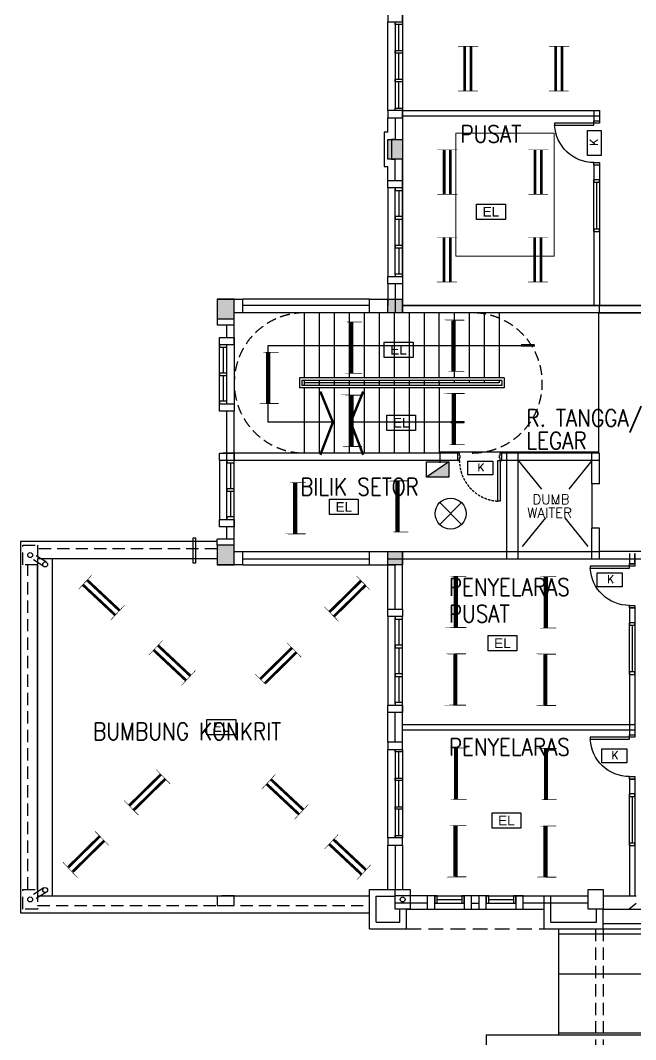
# Model space of a CAD drawing. Header units: inches. Extents: x -85907952 to 802144, y 988801 to 3125513.
# Drawn here: x 268349 to 280862, y 1028964 to 1049683 of the extents above; entities that cross this region are included whole.
import ezdxf
from ezdxf.enums import TextEntityAlignment as Align

# ---------------------------------------------------------------- set-up
doc = ezdxf.new("R2010")
doc.units = ezdxf.units.IN
doc.header["$MEASUREMENT"] = 0
for name, pattern in [('CENTER2', [1.125, 0.75, -0.125, 0.125, -0.125]), ('DASHDOT', [1, 0.5, -0.25, 0, -0.25]), ('DASHED', [0.75, 0.5, -0.25]), ('HIDDEN', [0.375, 0.25, -0.125])]:
    doc.linetypes.add(name, pattern=pattern)
for name, color, linetype, lineweight in [('1', 8, 'Continuous', 9), ('BOMBA', 22, 'Continuous', 25), ('COLUMN', 8, 'Continuous', 30), ('t3', 8, 'Continuous', 25)]:
    doc.layers.add(name, color=color, linetype=linetype, lineweight=lineweight)
for name, color, linetype in [('A-TXTBOMBA', 7, 'Continuous'), ('DOOR', 2, 'Continuous'), ('DOWNPIPE', 8, 'Continuous'), ('ELECT', 6, 'Continuous'), ('FITTING', 8, 'Continuous'), ('GRID', 8, 'CENTER2'), ('LAMPU', 7, 'Continuous'), ('LW', 2, 'Continuous'), ('MIRROR', 8, 'Continuous'), ('partition', 8, 'Continuous'), ('ROOF', 2, 'Continuous'), ('stair', 8, 'Continuous'), ('ventilation', 4, 'Continuous'), ('WALL', 1, 'Continuous'), ('WIN', 9, 'Continuous')]:
    doc.layers.add(name, color=color, linetype=linetype)
doc.styles.add('LAILA', font='romans.shx', dxfattribs={"width": 0.85})
doc.styles.add('SANSSERIF', font='SAS_____.pfb', dxfattribs={"width": 0.7, "height": 700})
doc.styles.add('SIMPLEX', font='simplex.shx', dxfattribs={"width": 0.8})
doc.styles.add('VERDANA1000', font='romand.shx', dxfattribs={"height": 1000})

# ---------------------------------------------------------------- blocks, each defined once
blk = doc.blocks.new('AW30')
at = {"layer": 'WALL'}
for points in [[(-2473393, -914141), (-2473243, -914141), (-2473243, -913866), (-2473393, -913866)], [(-2472643, -914141), (-2472493, -914141), (-2472493, -913866), (-2472643, -913866)]]:
    blk.add_lwpolyline(points, close=True, dxfattribs=at)
at = {"layer": 'WIN', "color": 1}
for p, q in [((-2473243, -913866), (-2472643, -913866)), ((-2473218, -914016), (-2472643, -914016)), ((-2473193, -913941), (-2472693, -913941))]:
    blk.add_line(p, q, dxfattribs=at)
at = {"layer": 'WIN', "color": 2}
blk.add_line((-2473243, -914141), (-2472643, -914141), dxfattribs=at)
at = {"layer": 'WIN', "color": 1}
for points in [[(-2473243, -914016), (-2473193, -914016), (-2473193, -913866), (-2473243, -913866)], [(-2472693, -914016), (-2472643, -914016), (-2472643, -913866), (-2472693, -913866)]]:
    blk.add_lwpolyline(points, close=True, dxfattribs=at)
blk = doc.blocks.new('WW')
at = {"layer": 'WALL'}
for points in [[(-2476669, -906963), (-2476669, -907113), (-2476969, -907113), (-2476969, -906963)], [(-2476669, -908313), (-2476669, -908463), (-2476969, -908463), (-2476969, -908313)]]:
    blk.add_lwpolyline(points, close=True, dxfattribs=at)
at = {"layer": 'WIN', "color": 2}
blk.add_line((-2476969, -907113), (-2476969, -908313), dxfattribs=at)
at = {"layer": 'WIN'}
for p, q in [((-2476819, -908313), (-2476819, -907113)), ((-2476744, -907163), (-2476744, -907688)), ((-2476669, -908313), (-2476669, -907113)), ((-2476744, -907738), (-2476744, -908263))]:
    blk.add_line(p, q, dxfattribs=at)
for points in [[(-2476819, -907113), (-2476819, -907163), (-2476669, -907163), (-2476669, -907113)], [(-2476819, -907688), (-2476819, -907738), (-2476669, -907738), (-2476669, -907688)], [(-2476819, -908263), (-2476819, -908313), (-2476669, -908313), (-2476669, -908263)]]:
    blk.add_lwpolyline(points, close=True, dxfattribs=at)
blk = doc.blocks.new('GF')
at = {"layer": 'WALL'}
for points in [[(-2478464, -901233), (-2478464, -901383), (-2478764, -901383), (-2478764, -901233)], [(-2478464, -902583), (-2478464, -902733), (-2478764, -902733), (-2478764, -902583)]]:
    blk.add_lwpolyline(points, close=True, dxfattribs=at)
at = {"layer": 'WIN'}
for p, q in [((-2478764, -902583), (-2478764, -901383)), ((-2478689, -901433), (-2478689, -901958)), ((-2478614, -902583), (-2478614, -901383)), ((-2478689, -902008), (-2478689, -902533))]:
    blk.add_line(p, q, dxfattribs=at)
at = {"layer": 'WIN', "color": 2}
blk.add_line((-2478464, -901383), (-2478464, -902583), dxfattribs=at)
at = {"layer": 'WIN'}
for points in [[(-2478764, -901383), (-2478764, -901433), (-2478614, -901433), (-2478614, -901383)], [(-2478764, -901958), (-2478764, -902008), (-2478614, -902008), (-2478614, -901958)], [(-2478764, -902533), (-2478764, -902583), (-2478614, -902583), (-2478614, -902533)]]:
    blk.add_lwpolyline(points, close=True, dxfattribs=at)
blk = doc.blocks.new('dr16')
at = {"layer": 'DOOR', "color": 1}
blk.add_line((-2409712, -909071), (-2409602, -909071), dxfattribs=at)
for points in [[(-2409712, -909071), (-2409602, -909071), (-2409602, -909021), (-2409712, -909021)], [(-2410511, -909831), (-2409712, -909831), (-2409712, -909871), (-2410511, -909871)], [(-2409712, -909921), (-2409602, -909921), (-2409602, -909871), (-2409712, -909871)]]:
    blk.add_lwpolyline(points, close=True, dxfattribs=at)
at = {"layer": 'DOOR', "color": 9}
blk.add_arc((-2409712, -909871), 800, 90, 177.134, dxfattribs=at)
blk = doc.blocks.new('Dp900')
at = {"layer": 'DOOR', "color": 4}
for p, q in [((35, 150), (0, 150)), ((0, 0), (35, 0)), ((35, 150), (35, 100)), ((50, 100), (35, 100)), ((50, 50), (35, 50)), ((35, 50), (35, 0)), ((50, 100), (50, 50)), ((850, 100), (850, 50)), ((865, 100), (850, 100)), ((865, 50), (850, 50)), ((900, 150), (865, 150)), ((865, 150), (865, 100)), ((865, 50), (865, 0)), ((865, 0), (900, 0))]:
    blk.add_line(p, q, dxfattribs=at)
at = {"layer": 'DOOR', "color": 1}
for p, q in [((0, 150), (0, 0)), ((0, 150), (0, 0)), ((900, 150), (900, 0)), ((900, 150), (900, 0))]:
    blk.add_line(p, q, dxfattribs=at)
at = {"layer": 'DOOR'}
blk.add_lwpolyline([(35, 150), (35, 980), (85, 980), (85, 150)], close=True, dxfattribs=at)
at = {"layer": 'DOOR', "color": 9, "linetype": 'DASHED', "ltscale": 100}
blk.add_arc((35, 150), 830, 360, 86.5464, dxfattribs=at)
blk = doc.blocks.new('emergency light R')
at = {"layer": 'LAMPU', "color": 6, "linetype": 'Continuous'}
for p, q in [((0, 5), (0, 248)), ((0, 248), (459, 248)), ((459, 248), (459, 5)), ((459, 5), (0, 5))]:
    blk.add_line(p, q, dxfattribs=at)
at = {"layer": 'LAMPU', "color": 6, "linetype": 'Continuous', "style": 'SANSSERIF'}
blk.add_text('EL', height=153.8, dxfattribs=at).set_placement((97, 50))
blk = doc.blocks.new('CEILING FAN C W HOOK')
at = {"layer": 'ELECT', "color": 6}
for p, q in [((-530, -530), (-85, -85)), ((-530, -85), (-85, -530))]:
    blk.add_line(p, q, dxfattribs=at)
blk.add_circle((-308, -308), 315, dxfattribs=at)
blk = doc.blocks.new('DB')
at = {"layer": 'ELECT', "color": 2}
blk.add_line((253743, 25513), (253288, 25198), dxfattribs=at)
blk.add_lwpolyline([(253288, 25513), (253743, 25513), (253743, 25198), (253288, 25198)], close=True, dxfattribs=at)
blk.add_solid([(253743, 25513), (253743, 25198), (253288, 25198)], dxfattribs=at)

msp = doc.modelspace()

# ---------------------------------------------------------------- hatches: boundary and pattern name
at = {"layer": 'COLUMN'}
for points in [[(272699, 1043614), (272699, 1044014), (272349, 1044014), (272349, 1043614)], [(275824, 1044014), (276124, 1044014), (276124, 1043739), (275824, 1043739)], [(272699, 1038614), (272699, 1039014), (272349, 1039014), (272349, 1038614)], [(272699, 1038614), (272699, 1039014), (272349, 1039014), (272349, 1038614)], [(275824, 1038889), (276124, 1038889), (276124, 1038614), (275824, 1038614)]]:
    msp.add_hatch(color=256, dxfattribs=at).paths.add_polyline_path(points)

# ---------------------------------------------------------------- linework, layer by layer
at = {"layer": '1'}
msp.add_lwpolyline([(277206, 1044893), (277206, 1047393), (279206, 1047393), (279206, 1044893)], close=True, dxfattribs=at)
at = {"layer": 'BOMBA', "color": 8, "linetype": 'ByBlock', "ltscale": 10}
for p, q in [((279882, 1046935), (279882, 1047442)), ((279882, 1047442), (280163, 1047442)), ((279882, 1046935), (279882, 1047442)), ((279882, 1047442), (280163, 1047442)), ((280163, 1047442), (280163, 1046935)), ((280163, 1047442), (280163, 1046935)), ((280163, 1046935), (279882, 1046935)), ((280163, 1046935), (279882, 1046935)), ((277451, 1040726), (277957, 1040726)), ((277451, 1040446), (277451, 1040726)), ((277451, 1040726), (277957, 1040726)), ((277451, 1040446), (277451, 1040726)), ((277957, 1040726), (277957, 1040446)), ((277957, 1040726), (277957, 1040446)), ((277957, 1040446), (277451, 1040446)), ((277957, 1040446), (277451, 1040446)), ((280083, 1038452), (280590, 1038452)), ((280083, 1038171), (280083, 1038452)), ((280083, 1038452), (280590, 1038452)), ((280083, 1038171), (280083, 1038452)), ((280590, 1038171), (280083, 1038171)), ((280590, 1038171), (280083, 1038171)), ((280175, 1034875), (280682, 1034875)), ((280175, 1034594), (280175, 1034875)), ((280175, 1034875), (280682, 1034875)), ((280175, 1034594), (280175, 1034875)), ((280682, 1034594), (280175, 1034594)), ((280682, 1034594), (280175, 1034594))]:
    msp.add_line(p, q, dxfattribs=at)
at = {"layer": 'BOMBA', "color": 3, "linetype": 'ByBlock', "ltscale": 10}
for p, q in [((279882, 1046935), (279882, 1047442)), ((279882, 1047442), (280163, 1047442)), ((280163, 1047442), (280163, 1046935)), ((280163, 1046935), (279882, 1046935)), ((277451, 1040726), (277957, 1040726)), ((277451, 1040446), (277451, 1040726)), ((277957, 1040726), (277957, 1040446)), ((277957, 1040446), (277451, 1040446)), ((280083, 1038452), (280590, 1038452)), ((280083, 1038171), (280083, 1038452)), ((280590, 1038452), (280590, 1038171)), ((280590, 1038171), (280083, 1038171)), ((280175, 1034875), (280682, 1034875)), ((280175, 1034594), (280175, 1034875)), ((280682, 1034875), (280682, 1034594)), ((280682, 1034594), (280175, 1034594))]:
    msp.add_line(p, q, dxfattribs=at)
at = {"layer": 'COLUMN'}
for points in [[(275824, 1047264), (276124, 1047264), (276124, 1046864), (275824, 1046864)], [(272699, 1043614), (272699, 1044014), (272349, 1044014), (272349, 1043614)], [(275824, 1044014), (276124, 1044014), (276124, 1043739), (275824, 1043739)], [(272699, 1038614), (272699, 1039014), (272349, 1039014), (272349, 1038614)], [(272699, 1038614), (272699, 1039014), (272349, 1039014), (272349, 1038614)], [(275824, 1038889), (276124, 1038889), (276124, 1038614), (275824, 1038614)], [(275974, 1032014), (276274, 1032014), (276274, 1031614), (275974, 1031614)], [(279899, 1032014), (280199, 1032014), (280199, 1031614), (279899, 1031614)]]:
    msp.add_lwpolyline(points, close=True, dxfattribs=at)
msp.add_solid([(275824, 1047264), (276124, 1047264), (275824, 1046864), (276124, 1046864)], dxfattribs=at)
at = {"layer": 'DOWNPIPE', "linetype": 'HIDDEN', "ltscale": 1000}
for p, q in [((268881, 1038667), (268576, 1038857)), ((268828, 1038582), (268523, 1038772)), ((268828, 1032047), (268523, 1031857)), ((268881, 1031962), (268576, 1031772))]:
    msp.add_line(p, q, dxfattribs=at)
at = {"layer": 'DOWNPIPE'}
msp.add_lwpolyline([(271914, 1039165), (271914, 1038652), (271864, 1038652), (271864, 1039165)], close=True, dxfattribs=at)
for centre in [(268549, 1038814), (268854, 1038624), (268854, 1032005), (268549, 1031814), (276124, 1031814)]:
    msp.add_circle(centre, 50, dxfattribs=at)
at = {"layer": 'FITTING', "color": 3}
for points, const_width in [([(277249, 1049155), (277534, 1049155)], 10.9), ([(277249, 1049155), (277534, 1049155)], 10.9), ([(277387, 1048249), (277387, 1049149)], 54.6), ([(277387, 1048249), (277387, 1049149)], 54.6), ([(277388, 1049155), (277663, 1049155)], 10.9), ([(277388, 1049155), (277663, 1049155)], 10.9), ([(277516, 1048249), (277516, 1049149)], 54.6), ([(277516, 1048249), (277516, 1049149)], 54.6), ([(279098, 1049155), (279383, 1049155)], 10.9), ([(279098, 1049155), (279383, 1049155)], 10.9), ([(279098, 1049155), (279383, 1049155)], 10.9), ([(279098, 1049155), (279383, 1049155)], 10.9), ([(279236, 1048249), (279236, 1049149)], 54.6), ([(279236, 1048249), (279236, 1049149)], 54.6), ([(279236, 1048249), (279236, 1049149)], 54.6), ([(279236, 1048249), (279236, 1049149)], 54.6), ([(279237, 1049155), (279512, 1049155)], 10.9), ([(279237, 1049155), (279512, 1049155)], 10.9), ([(279237, 1049155), (279512, 1049155)], 10.9), ([(279237, 1049155), (279512, 1049155)], 10.9), ([(279365, 1048249), (279365, 1049149)], 54.6), ([(279365, 1048249), (279365, 1049149)], 54.6), ([(279365, 1048249), (279365, 1049149)], 54.6), ([(279365, 1048249), (279365, 1049149)], 54.6), ([(277249, 1048249), (277525, 1048249)], 10.9), ([(277249, 1048249), (277525, 1048249)], 10.9), ([(277378, 1048249), (277653, 1048249)], 10.9), ([(277378, 1048249), (277653, 1048249)], 10.9), ([(279098, 1048249), (279374, 1048249)], 10.9), ([(279098, 1048249), (279374, 1048249)], 10.9), ([(279098, 1048249), (279374, 1048249)], 10.9), ([(279098, 1048249), (279374, 1048249)], 10.9), ([(279227, 1048249), (279502, 1048249)], 10.9), ([(279227, 1048249), (279502, 1048249)], 10.9), ([(279227, 1048249), (279502, 1048249)], 10.9), ([(279227, 1048249), (279502, 1048249)], 10.9), ([(276830, 1047052), (277115, 1047052)], 10.9), ([(276968, 1046146), (276968, 1047046)], 54.6), ([(276969, 1047052), (277244, 1047052)], 10.9), ([(277096, 1046146), (277096, 1047046)], 54.6), ([(278679, 1047052), (278964, 1047052)], 10.9), ([(278817, 1046146), (278817, 1047046)], 54.6), ([(278818, 1047052), (279093, 1047052)], 10.9), ([(278945, 1046146), (278945, 1047046)], 54.6), ([(276830, 1046146), (277105, 1046146)], 10.9), ([(276959, 1046146), (277234, 1046146)], 10.9), ([(278679, 1046146), (278954, 1046146)], 10.9), ([(278808, 1046146), (279083, 1046146)], 10.9), ([(276825, 1045271), (277110, 1045271)], 10.9), ([(276962, 1044366), (276962, 1045266)], 54.6), ([(276963, 1045271), (277238, 1045271)], 10.9), ([(277091, 1044366), (277091, 1045266)], 54.6), ([(278673, 1045271), (278959, 1045271)], 10.9), ([(278811, 1044366), (278811, 1045266)], 54.6), ([(278812, 1045271), (279087, 1045271)], 10.9), ([(278940, 1044366), (278940, 1045266)], 54.6), ([(276825, 1044366), (277100, 1044366)], 10.9), ([(276953, 1044366), (277229, 1044366)], 10.9), ([(278673, 1044366), (278949, 1044366)], 10.9), ([(278802, 1044366), (279078, 1044366)], 10.9), ([(277159, 1042548), (277159, 1043589)], 86.8), ([(275075, 1042510), (275075, 1043552)], 86.8), ([(273386, 1041895), (273386, 1042936)], 86.8), ([(275081, 1041021), (275081, 1042063)], 86.8), ([(277164, 1041059), (277164, 1042100)], 86.8), ([(273936, 1039245), (273936, 1040287)], 86.8), ([(276019, 1039283), (276019, 1040324)], 86.8), ([(277203, 1037340), (277203, 1038381)], 86.8), ([(277203, 1037340), (277203, 1038381)], 86.8), ([(269535, 1038121), (269800, 1038406)], 10.9), ([(269618, 1038212), (270275, 1037597)], 54.6), ([(269618, 1038212), (270275, 1037597)], 54.6), ([(269618, 1038212), (270275, 1037597)], 54.6), ([(269618, 1038212), (270275, 1037597)], 54.6), ([(269612, 1038205), (269800, 1038406)], 10.9), ([(269612, 1038205), (269800, 1038406)], 10.9), ([(269612, 1038205), (269800, 1038406)], 10.9), ([(269706, 1038306), (270363, 1037691)], 54.6), ([(269706, 1038306), (270363, 1037691)], 54.6), ([(269706, 1038306), (270363, 1037691)], 54.6), ([(269706, 1038306), (270363, 1037691)], 54.6), ([(275280, 1038293), (274638, 1037661)], 54.6), ([(275280, 1038293), (274638, 1037661)], 54.6), ([(275280, 1038293), (274638, 1037661)], 54.6), ([(275280, 1038293), (274638, 1037661)], 54.6), ([(275370, 1038201), (274729, 1037570)], 54.6), ([(275370, 1038201), (274729, 1037570)], 54.6), ([(275370, 1038201), (274729, 1037570)], 54.6), ([(275370, 1038201), (274729, 1037570)], 54.6), ([(275377, 1038194), (275184, 1038391)], 10.9), ([(275377, 1038194), (275184, 1038391)], 10.9), ([(275377, 1038194), (275184, 1038391)], 10.9), ([(275455, 1038112), (275184, 1038391)], 10.9), ([(279033, 1037333), (279033, 1038374)], 86.8), ([(270186, 1037492), (270380, 1037701)], 10.9), ([(270186, 1037492), (270380, 1037701)], 10.9), ([(270186, 1037492), (270380, 1037701)], 10.9), ([(270186, 1037492), (270380, 1037701)], 10.9), ([(270280, 1037594), (270468, 1037795)], 10.9), ([(270280, 1037594), (270468, 1037795)], 10.9), ([(270280, 1037594), (270468, 1037795)], 10.9), ([(270280, 1037594), (270468, 1037795)], 10.9), ([(274724, 1037566), (274531, 1037762)], 10.9), ([(274724, 1037566), (274531, 1037762)], 10.9), ([(274724, 1037566), (274531, 1037762)], 10.9), ([(274724, 1037566), (274531, 1037762)], 10.9), ([(274821, 1037467), (274621, 1037671)], 10.9), ([(274821, 1037467), (274621, 1037671)], 10.9), ([(274821, 1037467), (274621, 1037671)], 10.9), ([(274821, 1037467), (274621, 1037671)], 10.9), ([(270965, 1036783), (271153, 1036984)], 10.9), ([(270965, 1036783), (271153, 1036984)], 10.9), ([(270965, 1036783), (271153, 1036984)], 10.9), ([(270965, 1036783), (271153, 1036984)], 10.9), ([(271053, 1036877), (271241, 1037078)], 10.9), ([(271053, 1036877), (271241, 1037078)], 10.9), ([(271053, 1036877), (271241, 1037078)], 10.9), ([(271053, 1036877), (271241, 1037078)], 10.9), ([(271147, 1036978), (271804, 1036363)], 54.6), ([(271147, 1036978), (271804, 1036363)], 54.6), ([(271147, 1036978), (271804, 1036363)], 54.6), ([(271147, 1036978), (271804, 1036363)], 54.6), ([(273970, 1036831), (273777, 1037027)], 10.9), ([(273970, 1036831), (273777, 1037027)], 10.9), ([(273970, 1036831), (273777, 1037027)], 10.9), ([(273970, 1036831), (273777, 1037027)], 10.9), ([(271059, 1036884), (271716, 1036269)], 54.6), ([(271059, 1036884), (271716, 1036269)], 54.6), ([(271059, 1036884), (271716, 1036269)], 54.6), ([(271059, 1036884), (271716, 1036269)], 54.6), ([(273873, 1036929), (273231, 1036298)], 54.6), ([(273873, 1036929), (273231, 1036298)], 54.6), ([(273873, 1036929), (273231, 1036298)], 54.6), ([(273873, 1036929), (273231, 1036298)], 54.6), ([(273963, 1036837), (273322, 1036206)], 54.6), ([(273963, 1036837), (273322, 1036206)], 54.6), ([(273963, 1036837), (273322, 1036206)], 54.6), ([(273963, 1036837), (273322, 1036206)], 54.6), ([(274060, 1036739), (273867, 1036935)], 10.9), ([(274060, 1036739), (273867, 1036935)], 10.9), ([(274060, 1036739), (273867, 1036935)], 10.9), ([(274060, 1036739), (273867, 1036935)], 10.9), ([(277195, 1035765), (277195, 1036806)], 86.8), ([(277195, 1035765), (277195, 1036806)], 86.8), ([(279025, 1035757), (279025, 1036799)], 86.8), ([(271627, 1036165), (271821, 1036373)], 10.9), ([(271627, 1036165), (271821, 1036373)], 10.9), ([(271627, 1036165), (271821, 1036373)], 10.9), ([(271627, 1036165), (271821, 1036373)], 10.9), ([(271721, 1036266), (271909, 1036467)], 10.9), ([(271721, 1036266), (271909, 1036467)], 10.9), ([(271721, 1036266), (271909, 1036467)], 10.9), ([(271721, 1036266), (271909, 1036467)], 10.9), ([(273317, 1036202), (273124, 1036398)], 10.9), ([(273317, 1036202), (273124, 1036398)], 10.9), ([(277209, 1033850), (277209, 1034891)], 86.8), ([(277209, 1033850), (277209, 1034891)], 86.8), ([(279039, 1033842), (279039, 1034884)], 86.8), ([(271207, 1034355), (270565, 1033724)], 54.6), ([(271207, 1034355), (270565, 1033724)], 54.6), ([(271207, 1034355), (270565, 1033724)], 54.6), ([(271207, 1034355), (270565, 1033724)], 54.6), ([(271297, 1034263), (270655, 1033632)], 54.6), ([(271297, 1034263), (270655, 1033632)], 54.6), ([(271297, 1034263), (270655, 1033632)], 54.6), ([(271297, 1034263), (270655, 1033632)], 54.6), ([(271303, 1034257), (271110, 1034453)], 10.9), ([(271303, 1034257), (271110, 1034453)], 10.9), ([(271303, 1034257), (271110, 1034453)], 10.9), ([(271303, 1034257), (271110, 1034453)], 10.9), ([(271394, 1034165), (271201, 1034361)], 10.9), ([(271394, 1034165), (271201, 1034361)], 10.9), ([(271394, 1034165), (271201, 1034361)], 10.9), ([(271394, 1034165), (271201, 1034361)], 10.9), ([(273349, 1034155), (273537, 1034356)], 10.9), ([(273349, 1034155), (273537, 1034356)], 10.9), ([(273349, 1034155), (273537, 1034356)], 10.9), ([(273349, 1034155), (273537, 1034356)], 10.9), ([(273443, 1034255), (274101, 1033641)], 54.6), ([(273443, 1034255), (274101, 1033641)], 54.6), ([(273443, 1034255), (274101, 1033641)], 54.6), ([(273443, 1034255), (274101, 1033641)], 54.6), ([(273261, 1034061), (273449, 1034262)], 10.9), ([(273261, 1034061), (273449, 1034262)], 10.9), ([(273261, 1034061), (273449, 1034262)], 10.9), ([(273261, 1034061), (273449, 1034262)], 10.9), ([(273355, 1034161), (274013, 1033547)], 54.6), ([(273355, 1034161), (274013, 1033547)], 54.6), ([(273355, 1034161), (274013, 1033547)], 54.6), ([(273355, 1034161), (274013, 1033547)], 54.6), ([(270650, 1033629), (270457, 1033825)], 10.9), ([(270650, 1033629), (270457, 1033825)], 10.9), ([(270650, 1033629), (270457, 1033825)], 10.9), ([(270650, 1033629), (270457, 1033825)], 10.9), ([(270748, 1033530), (270548, 1033733)], 10.9), ([(270748, 1033530), (270548, 1033733)], 10.9), ([(270748, 1033530), (270548, 1033733)], 10.9), ([(270748, 1033530), (270548, 1033733)], 10.9), ([(274018, 1033543), (274206, 1033744)], 10.9), ([(274018, 1033543), (274206, 1033744)], 10.9), ([(274018, 1033543), (274206, 1033744)], 10.9), ([(274018, 1033543), (274206, 1033744)], 10.9), ([(273923, 1033442), (274118, 1033650)], 10.9), ([(273923, 1033442), (274118, 1033650)], 10.9), ([(273923, 1033442), (274118, 1033650)], 10.9), ([(273923, 1033442), (274118, 1033650)], 10.9), ([(277200, 1032274), (277200, 1033315)], 86.8), ([(277200, 1032274), (277200, 1033315)], 86.8), ([(279030, 1032267), (279030, 1033308)], 86.8), ([(269965, 1033100), (269323, 1032469)], 54.6), ([(269965, 1033100), (269323, 1032469)], 54.6), ([(269965, 1033100), (269323, 1032469)], 54.6), ([(269965, 1033100), (269323, 1032469)], 54.6), ([(270061, 1033002), (269868, 1033198)], 10.9), ([(270061, 1033002), (269868, 1033198)], 10.9), ([(270061, 1033002), (269868, 1033198)], 10.9), ([(270061, 1033002), (269868, 1033198)], 10.9), ([(270151, 1032910), (269958, 1033107)], 10.9), ([(270151, 1032910), (269958, 1033107)], 10.9), ([(270151, 1032910), (269958, 1033107)], 10.9), ([(270151, 1032910), (269958, 1033107)], 10.9), ([(274535, 1032838), (274723, 1033039)], 10.9), ([(274535, 1032838), (274723, 1033039)], 10.9), ([(274535, 1032838), (274723, 1033039)], 10.9), ([(274535, 1032838), (274723, 1033039)], 10.9), ([(274623, 1032932), (274811, 1033133)], 10.9), ([(274623, 1032932), (274811, 1033133)], 10.9), ([(274623, 1032932), (274811, 1033133)], 10.9), ([(274623, 1032932), (274811, 1033133)], 10.9), ([(274717, 1033033), (275374, 1032418)], 54.6), ([(274717, 1033033), (275374, 1032418)], 54.6), ([(274717, 1033033), (275374, 1032418)], 54.6), ([(274717, 1033033), (275374, 1032418)], 54.6), ([(270055, 1033008), (269413, 1032377)], 54.6), ([(270055, 1033008), (269413, 1032377)], 54.6), ([(270055, 1033008), (269413, 1032377)], 54.6), ([(270055, 1033008), (269413, 1032377)], 54.6), ([(274629, 1032938), (275286, 1032324)], 54.6), ([(274629, 1032938), (275286, 1032324)], 54.6), ([(274629, 1032938), (275286, 1032324)], 54.6), ([(274629, 1032938), (275286, 1032324)], 54.6), ([(269510, 1032256), (269215, 1032570)], 10.9), ([(269510, 1032256), (269215, 1032570)], 10.9), ([(269510, 1032256), (269215, 1032570)], 10.9), ([(275197, 1032219), (275391, 1032427)], 10.9), ([(275197, 1032219), (275391, 1032427)], 10.9), ([(275197, 1032219), (275391, 1032427)], 10.9), ([(275197, 1032219), (275391, 1032427)], 10.9), ([(275291, 1032320), (275479, 1032522)], 10.9), ([(275291, 1032320), (275479, 1032522)], 10.9), ([(275291, 1032320), (275479, 1032522)], 10.9), ([(275291, 1032320), (275479, 1032522)], 10.9)]:
    msp.add_lwpolyline(points, dxfattribs=dict(at, const_width=const_width))
at = {"layer": 'FITTING', "color": 3, "const_width": 17.4}
for points in [[(274856, 1043552), (275294, 1043552)], [(276940, 1043589), (277377, 1043589)], [(273167, 1042936), (273604, 1042936)], [(274856, 1042510), (275294, 1042510)], [(276940, 1042548), (277377, 1042548)], [(274862, 1042063), (275299, 1042063)], [(276945, 1042100), (277383, 1042100)], [(273167, 1041895), (273604, 1041895)], [(274862, 1041021), (275299, 1041021)], [(276945, 1041059), (277383, 1041059)], [(273717, 1040287), (274154, 1040287)], [(275801, 1040324), (276238, 1040324)], [(273717, 1039245), (274154, 1039245)], [(275801, 1039283), (276238, 1039283)], [(276984, 1038381), (277422, 1038381)], [(276984, 1038381), (277422, 1038381)], [(278815, 1038374), (279252, 1038374)], [(276984, 1037340), (277422, 1037340)], [(276984, 1037340), (277422, 1037340)], [(278815, 1037333), (279252, 1037333)], [(276976, 1036806), (277413, 1036806)], [(276976, 1036806), (277413, 1036806)], [(278806, 1036799), (279244, 1036799)], [(276976, 1035765), (277413, 1035765)], [(276976, 1035765), (277413, 1035765)], [(278806, 1035757), (279244, 1035757)], [(276990, 1034891), (277427, 1034891)], [(276990, 1034891), (277427, 1034891)], [(278820, 1034884), (279258, 1034884)], [(276990, 1033850), (277427, 1033850)], [(276990, 1033850), (277427, 1033850)], [(278820, 1033842), (279258, 1033842)], [(276981, 1033315), (277419, 1033315)], [(276981, 1033315), (277419, 1033315)], [(278812, 1033308), (279249, 1033308)], [(276981, 1032274), (277419, 1032274)], [(276981, 1032274), (277419, 1032274)], [(278812, 1032267), (279249, 1032267)]]:
    msp.add_lwpolyline(points, close=True, dxfattribs=at)
at = {"layer": 'GRID', "linetype": 'DASHDOT', "ltscale": 1500}
for p, q in [((279974, 1040739), (278474, 1038889)), ((278474, 1040739), (279974, 1038889))]:
    msp.add_line(p, q, dxfattribs=at)
at = {"layer": 'LW'}
for p, q in [((275824, 1047852), (275824, 1049652)), ((275824, 1047414), (275824, 1047702)), ((275824, 1046427), (275824, 1046714)), ((275824, 1046277), (275824, 1044477)), ((275824, 1044327), (275824, 1043889)), ((279974, 1040264), (279974, 1039364)), ((268999, 1038739), (268999, 1031889)), ((275824, 1037714), (275824, 1038739)), ((275824, 1037564), (275824, 1035764)), ((275824, 1035014), (275824, 1035614)), ((275824, 1033064), (275824, 1034864)), ((275824, 1032014), (275824, 1032914))]:
    msp.add_line(p, q, dxfattribs=at)
at = {"layer": 'LW', "linetype": 'HIDDEN', "ltscale": 1000}
for p, q in [((272349, 1038939), (268699, 1038939)), ((268499, 1032014), (268499, 1038614)), ((268699, 1031689), (275449, 1031689)), ((280049, 1031214), (280049, 1028189)), ((280199, 1031214), (280199, 1028189))]:
    msp.add_line(p, q, dxfattribs=at)
at = {"layer": 'LW', "linetype": 'HIDDEN', "ltscale": 1200}
msp.add_line((276199, 1031214), (278999, 1031214), dxfattribs=at)
at = {"layer": 'LW'}
for points in [[(275824, 1047414), (275749, 1047414), (275749, 1046714), (275824, 1046714)], [(275974, 1047264), (275899, 1047264), (275899, 1046864), (275974, 1046864)], [(272349, 1039089), (268349, 1039089), (268349, 1031539), (275449, 1031539)], [(272349, 1038739), (268699, 1038739), (268699, 1031889), (275449, 1031889)]]:
    msp.add_lwpolyline(points, dxfattribs=at)
at = {"layer": 'LW', "linetype": 'HIDDEN', "ltscale": 1000}
for points in [[(268399, 1039014), (268699, 1039014), (268699, 1038614), (268399, 1038614)], [(268399, 1032014), (268699, 1032014), (268699, 1031614), (268399, 1031614)], [(272349, 1031689), (272699, 1031689), (272699, 1031889), (272349, 1031889)]]:
    msp.add_lwpolyline(points, close=True, dxfattribs=at)
at = {"layer": 'MIRROR'}
for p, q in [((279299, 1030302), (281899, 1030302)), ((279299, 1029102), (281899, 1029102))]:
    msp.add_line(p, q, dxfattribs=at)
at = {"layer": 'partition'}
for p, q in [((276124, 1047852), (280124, 1047852)), ((280014, 1047852), (280014, 1047642)), ((280124, 1047852), (280124, 1047642)), ((276124, 1047742), (280124, 1047742)), ((280014, 1046742), (280014, 1046442)), ((280124, 1046742), (280124, 1046442)), ((280014, 1045392), (280014, 1043889)), ((280124, 1045392), (280124, 1043889)), ((280739, 1038849), (280739, 1038639)), ((280849, 1038639), (280849, 1038849)), ((280849, 1038849), (280849, 1038639)), ((280739, 1038639), (280849, 1038639)), ((280739, 1037739), (280739, 1037439)), ((280849, 1037739), (280849, 1037439)), ((280739, 1036389), (280739, 1035159)), ((280849, 1036389), (280849, 1035159)), ((276124, 1035369), (280849, 1035369)), ((276124, 1035259), (280849, 1035259)), ((280739, 1035159), (280849, 1035159)), ((280739, 1034259), (280849, 1034259)), ((280739, 1034259), (280739, 1033959)), ((280849, 1034259), (280849, 1033959)), ((280739, 1032909), (280739, 1031889)), ((280849, 1032909), (280849, 1031889))]:
    msp.add_line(p, q, dxfattribs=at)
at = {"layer": 'ROOF', "linetype": 'Continuous', "ltscale": 2000}
for p, q in [((279299, 1029064), (279299, 1031214)), ((279299, 1031114), (281899, 1031114))]:
    msp.add_line(p, q, dxfattribs=at)
at = {"layer": 'ROOF'}
for q in [(286224, 1029064), (277824, 1020664)]:
    msp.add_line((277824, 1029064), q, dxfattribs=at)
at = {"layer": 'stair'}
for p, q in [((274124, 1043739), (274124, 1042414)), ((274429, 1043739), (274429, 1042414)), ((274734, 1043739), (274734, 1042414)), ((275039, 1043739), (275039, 1042414)), ((275344, 1043739), (275344, 1042414)), ((275649, 1043739), (275649, 1042414)), ((275954, 1043739), (275954, 1042414)), ((276259, 1043739), (276259, 1042414)), ((276564, 1043739), (276564, 1042414)), ((276869, 1042414), (276869, 1043739)), ((277174, 1043739), (277174, 1042414)), ((277479, 1043739), (277479, 1042414)), ((277784, 1043739), (277784, 1042414)), ((278089, 1043739), (278089, 1042414)), ((273387, 1041514), (273387, 1043077)), ((273387, 1043077), (278811, 1043077)), ((274024, 1042414), (274024, 1042214)), ((278189, 1042414), (274024, 1042414)), ((274074, 1042364), (274074, 1042264)), ((278139, 1042364), (274074, 1042364)), ((274124, 1042364), (274124, 1042264)), ((274429, 1042364), (274429, 1042264)), ((274734, 1042364), (274734, 1042264)), ((275039, 1042364), (275039, 1042264)), ((275344, 1042364), (275344, 1042264)), ((275649, 1042364), (275649, 1042314)), ((275954, 1042364), (275954, 1042314)), ((276259, 1042364), (276259, 1042314)), ((276564, 1042364), (276564, 1042314)), ((276869, 1042314), (276869, 1042364)), ((277174, 1042364), (277174, 1042314)), ((277479, 1042364), (277479, 1042314)), ((277784, 1042364), (277784, 1042314)), ((278089, 1042364), (278089, 1042314)), ((278139, 1042364), (278139, 1042264)), ((278189, 1042414), (278189, 1042214)), ((278189, 1042214), (274024, 1042214)), ((278139, 1042264), (274074, 1042264)), ((278089, 1042314), (274124, 1042314)), ((274124, 1042214), (274124, 1040889)), ((274429, 1042214), (274429, 1040889)), ((274734, 1042214), (274734, 1040889)), ((275039, 1042214), (275039, 1040889)), ((275344, 1042214), (275344, 1040889)), ((275649, 1042314), (275649, 1042264)), ((275649, 1042214), (275649, 1040889)), ((275954, 1042314), (275954, 1042264)), ((275954, 1042214), (275954, 1040889)), ((276259, 1042314), (276259, 1042264)), ((276259, 1042214), (276259, 1040889)), ((276564, 1042314), (276564, 1042264)), ((276564, 1042214), (276564, 1040889)), ((276869, 1042314), (276869, 1042264)), ((276869, 1042214), (276869, 1040889)), ((274734, 1041514), (273387, 1041514)), ((277380, 1041514), (275039, 1041514))]:
    msp.add_line(p, q, dxfattribs=at)
at = {"layer": 'stair', "const_width": 50}
for points in [[(278809, 1043077), (278531, 1043077)], [(274450, 1042139), (274705, 1041514), (274450, 1040852)], [(275321, 1042139), (275066, 1041514), (275321, 1040852)], [(277380, 1041514), (277101, 1041514)]]:
    msp.add_lwpolyline(points, dxfattribs=at)
at = {"layer": 'stair', "linetype": 'HIDDEN', "ltscale": 800}
for centre, start, end in [((274124, 1042314), 90, 270), ((277539, 1042314), 270, 90)]:
    msp.add_arc(centre, 1425, start, end, dxfattribs=at)
at = {"layer": 'ventilation'}
msp.add_lwpolyline([(276889, 1040689), (276889, 1040911), (280113, 1040911), (280113, 1043738), (281191, 1043738), (281191, 1043880), (276128, 1043880), (276128, 1050363), (276128, 1051670), (278101, 1051670), (278101, 1059798), (282003, 1059798), (282003, 1058858), (285970, 1058858), (285970, 1063397), (284957, 1063397)], dxfattribs=at)
at = {"layer": 'WALL'}
for p, q in [((276124, 1049652), (276124, 1050389)), ((275974, 1047702), (275974, 1047264)), ((276124, 1047702), (276124, 1047264)), ((275974, 1046427), (275974, 1046864)), ((276124, 1046277), (276124, 1046864)), ((276124, 1044477), (276124, 1043889)), ((275974, 1044327), (275974, 1043889)), ((272349, 1044014), (272874, 1044014)), ((272874, 1043739), (272874, 1044014)), ((275449, 1043889), (272874, 1043889)), ((275449, 1043739), (275449, 1044014)), ((275449, 1044014), (276124, 1044014)), ((275974, 1043889), (275974, 1043739)), ((276124, 1043889), (276124, 1043739)), ((280124, 1043889), (276124, 1043889)), ((280124, 1043739), (280124, 1043889)), ((281149, 1043889), (280124, 1043889)), ((272349, 1043614), (272349, 1043489)), ((280124, 1043739), (272699, 1043739)), ((272699, 1043089), (272699, 1043614)), ((281149, 1043739), (280124, 1043739)), ((272699, 1043489), (272349, 1043489)), ((272549, 1043239), (272549, 1043489)), ((272549, 1040739), (272549, 1041739)), ((272699, 1040739), (272699, 1041739)), ((277244, 1040889), (272474, 1040889)), ((277244, 1040739), (272474, 1040739)), ((277244, 1040739), (277244, 1040889)), ((280124, 1040889), (278144, 1040889)), ((278144, 1040739), (278144, 1040889)), ((280124, 1040739), (278144, 1040739)), ((278244, 1038739), (278244, 1040889)), ((278474, 1038739), (278474, 1040889)), ((279974, 1040264), (279974, 1040889)), ((280124, 1040264), (280124, 1040889)), ((280124, 1040264), (279974, 1040264)), ((272699, 1039014), (272699, 1039539)), ((272549, 1039139), (272549, 1039389)), ((279974, 1038739), (279974, 1039364)), ((280124, 1039364), (279974, 1039364)), ((280124, 1038739), (280124, 1039364)), ((272699, 1039139), (272349, 1039139)), ((272349, 1039014), (272349, 1039139)), ((272699, 1038889), (280124, 1038889)), ((272874, 1038614), (272874, 1038889)), ((275449, 1038614), (275449, 1038889)), ((281149, 1038889), (280124, 1038889)), ((272349, 1038739), (268699, 1038739)), ((272874, 1038739), (275449, 1038739)), ((275824, 1038739), (280124, 1038739)), ((276124, 1038764), (276124, 1038614)), ((280124, 1038739), (281149, 1038739)), ((268699, 1032014), (268699, 1038614)), ((272874, 1038614), (272349, 1038614)), ((275449, 1038614), (275974, 1038614)), ((275974, 1037714), (275974, 1038614)), ((276124, 1037714), (276124, 1038614)), ((280739, 1037739), (280849, 1037739)), ((276124, 1034864), (276124, 1035764)), ((275974, 1035014), (275974, 1035614)), ((275974, 1032914), (275974, 1032014)), ((276124, 1032914), (276124, 1032014)), ((275449, 1031214), (275449, 1032014)), ((275449, 1032014), (275974, 1032014)), ((268699, 1031889), (275449, 1031889)), ((275584, 1031349), (275584, 1031879)), ((275584, 1031879), (275974, 1031879)), ((276774, 1031889), (275974, 1031889)), ((277824, 1031889), (277374, 1031889)), ((278424, 1031889), (279899, 1031889)), ((278999, 1031214), (278999, 1031889)), ((279134, 1031349), (279134, 1031889)), ((280199, 1031889), (280874, 1031889)), ((276624, 1031739), (275974, 1031739)), ((276064, 1031349), (276064, 1031619)), ((276199, 1031214), (276199, 1031614)), ((277524, 1031739), (277674, 1031739)), ((279899, 1031739), (278574, 1031739)), ((280064, 1031349), (280064, 1031619)), ((280199, 1031214), (280199, 1031614)), ((280199, 1031614), (280724, 1031614)), ((280724, 1031614), (280874, 1031739)), ((275449, 1031214), (276199, 1031214)), ((275584, 1031349), (276064, 1031349)), ((278999, 1031214), (280199, 1031214)), ((279134, 1031349), (280064, 1031349))]:
    msp.add_line(p, q, dxfattribs=at)
for points in [[(276124, 1049652), (276124, 1049802), (275824, 1049802), (275824, 1049652)], [(276124, 1047702), (276124, 1047852), (275824, 1047852), (275824, 1047702)], [(276124, 1046427), (276124, 1046277), (275824, 1046277), (275824, 1046427)], [(276124, 1044477), (276124, 1044327), (275824, 1044327), (275824, 1044477)], [(276124, 1037714), (276124, 1037564), (275824, 1037564), (275824, 1037714)], [(276124, 1035764), (276124, 1035614), (275824, 1035614), (275824, 1035764)], [(276124, 1034864), (276124, 1035014), (275824, 1035014), (275824, 1034864)], [(276124, 1032914), (276124, 1033064), (275824, 1033064), (275824, 1032914)]]:
    msp.add_lwpolyline(points, close=True, dxfattribs=at)
at = {"layer": 'WIN'}
for p, q in [((275974, 1049627), (275974, 1047877)), ((276124, 1049652), (276124, 1047852)), ((276049, 1049069), (276049, 1049602)), ((276049, 1048485), (276049, 1049019)), ((276049, 1047902), (276049, 1048435)), ((280014, 1045392), (280014, 1046442)), ((280069, 1046392), (280069, 1045442)), ((280124, 1046442), (280124, 1045392)), ((275974, 1044502), (275974, 1046252)), ((276049, 1046227), (276049, 1045694)), ((276124, 1044477), (276124, 1046277)), ((276049, 1045644), (276049, 1045110)), ((276049, 1045060), (276049, 1044527)), ((275449, 1044014), (272874, 1044014)), ((276124, 1043739), (276124, 1044014)), ((276124, 1038614), (276124, 1038889)), ((272874, 1038614), (275449, 1038614)), ((275974, 1035789), (275974, 1037539)), ((276049, 1037514), (276049, 1036981)), ((276124, 1035764), (276124, 1037564)), ((280739, 1036389), (280739, 1037439)), ((280794, 1037389), (280794, 1036439)), ((280849, 1037439), (280849, 1036389)), ((276049, 1036931), (276049, 1036398)), ((276049, 1036348), (276049, 1035814)), ((275974, 1034839), (275974, 1033089)), ((276049, 1034281), (276049, 1034814)), ((276124, 1034864), (276124, 1033064)), ((276049, 1033698), (276049, 1034231)), ((280739, 1032909), (280739, 1033959)), ((280794, 1033909), (280794, 1032959)), ((280849, 1033959), (280849, 1032909)), ((276049, 1033114), (276049, 1033648)), ((276199, 1031614), (278999, 1031614)), ((280724, 1031614), (283374, 1031614)), ((280199, 1031324), (283899, 1031324)), ((280199, 1031214), (283899, 1031214))]:
    msp.add_line(p, q, dxfattribs=at)
for points in [[(275974, 1049602), (275974, 1049652), (276124, 1049652), (276124, 1049602)], [(275974, 1049019), (275974, 1049069), (276124, 1049069), (276124, 1049019)], [(275974, 1048435), (275974, 1048485), (276124, 1048485), (276124, 1048435)], [(275974, 1047852), (275974, 1047902), (276124, 1047902), (276124, 1047852)], [(280014, 1046392), (280124, 1046392), (280124, 1046442), (280014, 1046442)], [(275974, 1046277), (275974, 1046227), (276124, 1046227), (276124, 1046277)], [(275974, 1045694), (275974, 1045644), (276124, 1045644), (276124, 1045694)], [(280014, 1045392), (280124, 1045392), (280124, 1045442), (280014, 1045442)], [(275974, 1045110), (275974, 1045060), (276124, 1045060), (276124, 1045110)], [(275974, 1044527), (275974, 1044477), (276124, 1044477), (276124, 1044527)], [(275974, 1037564), (275974, 1037514), (276124, 1037514), (276124, 1037564)], [(280739, 1037389), (280849, 1037389), (280849, 1037439), (280739, 1037439)], [(275974, 1036981), (275974, 1036931), (276124, 1036931), (276124, 1036981)], [(275974, 1036398), (275974, 1036348), (276124, 1036348), (276124, 1036398)], [(280739, 1036389), (280849, 1036389), (280849, 1036439), (280739, 1036439)], [(275974, 1035814), (275974, 1035764), (276124, 1035764), (276124, 1035814)], [(275974, 1034814), (275974, 1034864), (276124, 1034864), (276124, 1034814)], [(275974, 1034231), (275974, 1034281), (276124, 1034281), (276124, 1034231)], [(280739, 1033909), (280849, 1033909), (280849, 1033959), (280739, 1033959)], [(275974, 1033648), (275974, 1033698), (276124, 1033698), (276124, 1033648)], [(275974, 1033064), (275974, 1033114), (276124, 1033114), (276124, 1033064)], [(280739, 1032909), (280849, 1032909), (280849, 1032959), (280739, 1032959)]]:
    msp.add_lwpolyline(points, close=True, dxfattribs=at)

# ---------------------------------------------------------------- block references
msp.add_blockref('CEILING FAN C W HOOK', (277407, 1039965))
at = {"layer": 'A-TXTBOMBA'}
msp.add_blockref('DB', (23319, 1015198), dxfattribs=at)
at = {"layer": 'DOOR', "xscale": -1, "rotation": 180}
for p in [(2689726, 137721), (2690451, 128719), (2690451, 125239)]:
    msp.add_blockref('dr16', p, dxfattribs=at)
at = {"layer": 'DOOR', "rotation": 180}
msp.add_blockref('Dp900', (278144, 1040889), dxfattribs=at)
at = {"layer": 'LAMPU', "color": 8, "xscale": 1.27951153594687, "yscale": 1.27951153594687, "zscale": 1.27951153594687}
for p in [(277627, 1045632), (275749, 1042827), (275800, 1041343), (274634, 1039630), (277860, 1036860), (272142, 1035156), (277941, 1033255)]:
    msp.add_blockref('emergency light R', p, dxfattribs=at)
at = {"layer": 'WIN'}
for name, p in [('GF', (2751164, 1944473)), ('WW', (2749368, 1947852)), ('AW30', (2750018, 1945756)), ('AW30', (2751068, 1945756))]:
    msp.add_blockref(name, p, dxfattribs=at)

# ---------------------------------------------------------------- texts
at = {"layer": 'BOMBA', "color": 8, "linetype": 'ByBlock', "ltscale": 10, "style": 'SIMPLEX'}
msp.add_text('K', height=162, rotation=90, dxfattribs=at).set_placement((280092, 1047130))
msp.add_text('K', height=162, rotation=90, dxfattribs=at).set_placement((280092, 1047130))
at = {"layer": 'BOMBA', "color": 3, "linetype": 'ByBlock', "ltscale": 10, "style": 'SIMPLEX'}
msp.add_text('K', height=162, rotation=90, dxfattribs=at).set_placement((280092, 1047130))
at = {"layer": 'BOMBA', "color": 8, "linetype": 'ByBlock', "ltscale": 10, "style": 'SIMPLEX'}
msp.add_text('K', height=162, dxfattribs=at).set_placement((277646, 1040517))
msp.add_text('K', height=162, dxfattribs=at).set_placement((277646, 1040517))
at = {"layer": 'BOMBA', "color": 3, "linetype": 'ByBlock', "ltscale": 10, "style": 'SIMPLEX'}
for p in [(277646, 1040517), (280279, 1038243), (280371, 1034666)]:
    msp.add_text('K', height=162, dxfattribs=at).set_placement(p)
at = {"layer": 't3', "style": 'LAILA', "width": 0.85}
for s, p in [('PUSAT', (277300, 1047549)), ('R. TANGGA/', (278642, 1041775)), ('LEGAR', (278642, 1041315)), ('BILIK SETOR', (274041, 1040378)), ('PENYELARAS', (277063, 1038339)), ('PUSAT', (277063, 1037796)), ('BUMBUNG KONKRIT', (269829, 1035405)), ('PENYELARAS', (277063, 1035087))]:
    msp.add_text(s, height=350, dxfattribs=at).set_placement(p, align=Align.TOP_LEFT)
at = {"layer": 't3', "style": 'VERDANA1000'}
for s, p in [('DUMB', (278763, 1040047)), ('WAITER', (278659, 1039772))]:
    msp.add_text(s, height=200, dxfattribs=at).set_placement(p, align=Align.TOP_LEFT)

doc.saveas('drawing.dxf')
